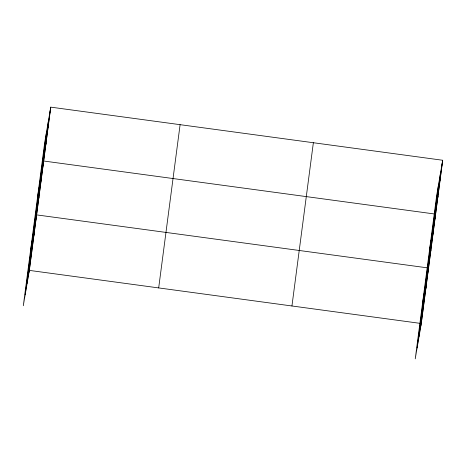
<?xml version="1.0" encoding="UTF-8"?>
<svg xmlns="http://www.w3.org/2000/svg" width="466" height="466" viewBox="0 0 466 466"><rect width="100%" height="100%" fill="white"/><g stroke="black" fill="none" stroke-linecap="round" stroke-linejoin="round"><path stroke-width="0.7" d="M25.17 294.803L46.588 131.552M27.098 283.532L48.516 120.28M28.968 272.593L50.386 109.347M50.765 107.145L44.719 142.491L23.3 305.743L29.341 270.391L50.765 107.145L442.7 160.257L421.281 323.509L415.235 358.855L436.659 195.609L442.7 160.257M158.679 287.918L180.103 124.672M291.943 305.981L313.362 142.73M417.105 347.921L438.529 184.67M419.033 336.65L440.452 173.399M420.903 325.711L442.321 162.459M48.027 127.3L48.406 125.098M45.674 145.258L46.052 143.056M37.653 196.361L43.693 161.015L434.213 213.941M40.961 181.175L41.34 178.973M38.602 199.133L38.981 196.932M30.581 250.236L36.628 214.89L428.563 268.002L422.522 303.354M33.82 235.592L34.199 233.39M31.391 254.092L31.77 251.89M439.968 180.418L440.347 178.216M437.609 198.376L437.988 196.174M429.588 249.479L435.634 214.133M432.897 234.293L433.275 232.091M430.543 252.252L430.922 250.044M425.761 288.71L426.134 286.508M423.332 307.21L423.711 305.009M29.341 270.391L419.86 323.317"/></g></svg>
